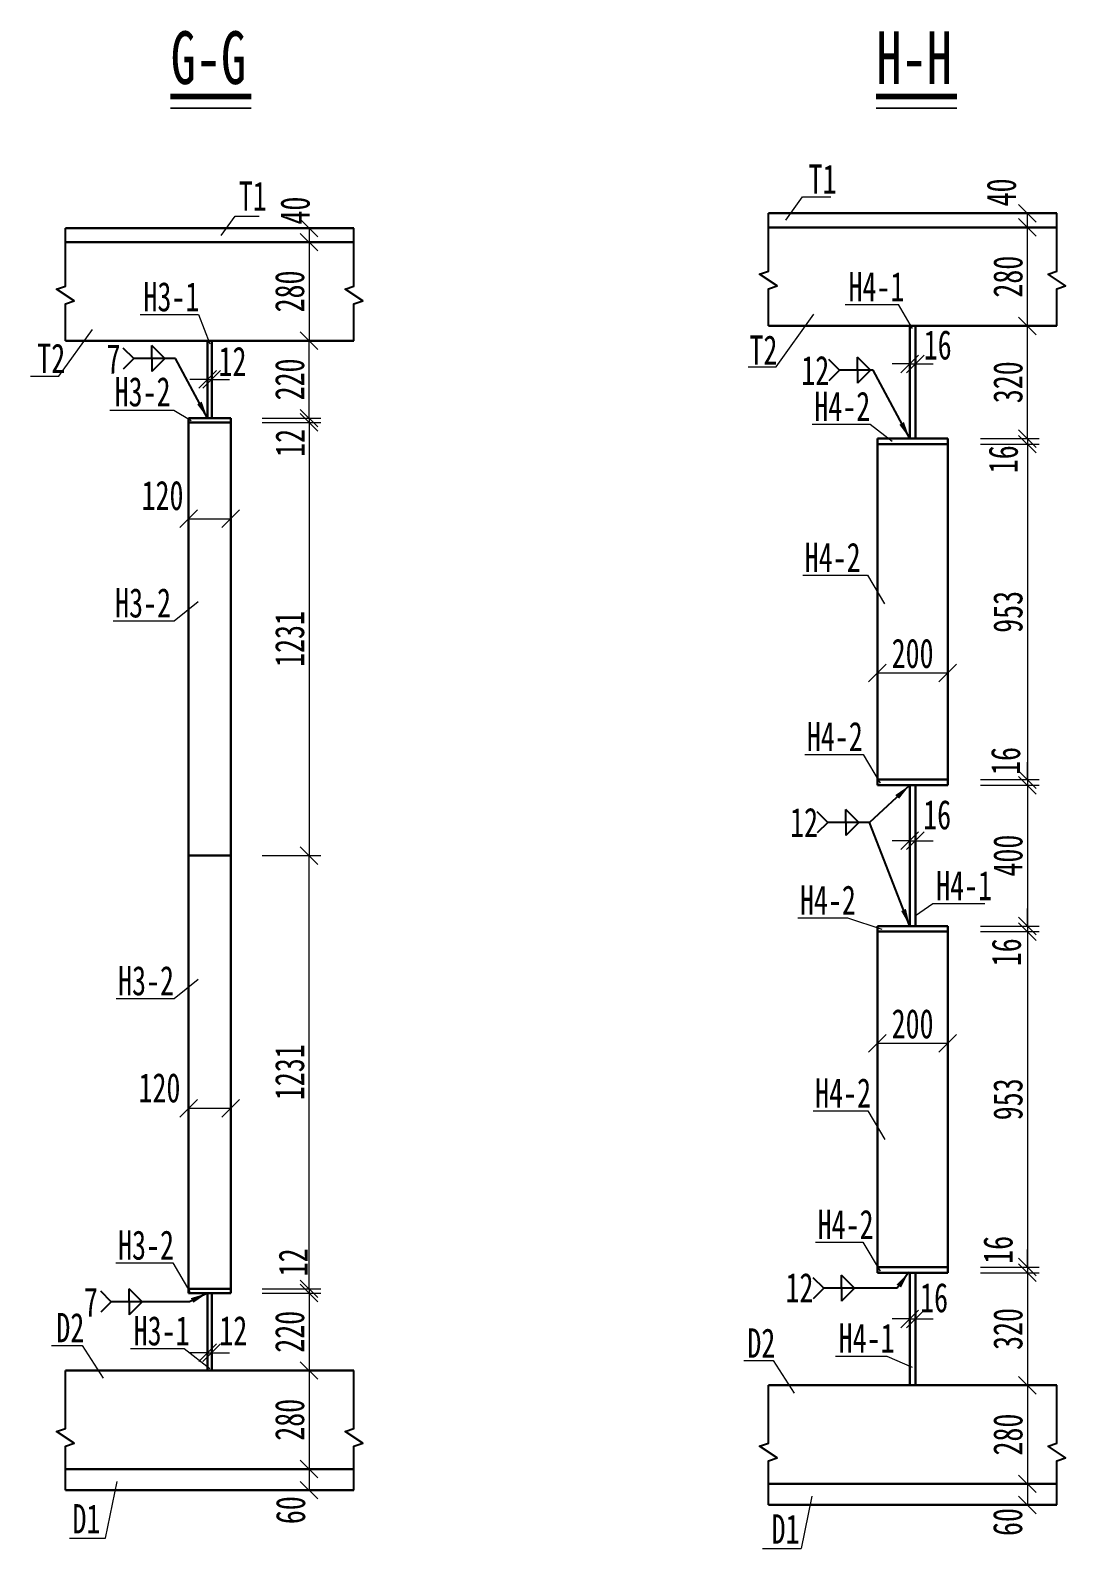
# Model space of a CAD drawing. Header units: millimetres. Extents: x -450182 to -147179, y 306993 to 695793.
# Drawn here: x -420857 to -417916, y 352647 to 356961 of the extents above; entities that cross this region are included whole.
import ezdxf

# ---------------------------------------------------------------- set-up
doc = ezdxf.new("R2010")
doc.units = ezdxf.units.MM
doc.header["$PDMODE"] = 34
doc.layers.get('Defpoints').update_dxf_attribs({"color": 8})
for name, color, linetype, lineweight in [('加粗线', 6, 'Continuous', 25), ('标注', 4, 'Continuous', 13), ('桥 构造粗实', 1, 'Continuous', 30), ('细实线', 4, 'Continuous', 15), ('细线', 4, 'Continuous', 15)]:
    doc.layers.add(name, color=color, linetype=linetype, lineweight=lineweight)
doc.layers.add('轮廓线', color=7, linetype='Continuous')
doc.styles.add('111', font='仿宋_GB2312.ttf', dxfattribs={"width": 0.7})
doc.styles.get("Standard").update_dxf_attribs({"font": '仿宋_GB2312.ttf'})
doc.dimstyles.new('200', dxfattribs={"dimscale": 0, "dimtxt": 2.5, "dimasz": 1.5, "dimexe": 1, "dimexo": 1, "dimgap": 0.4, "dimtad": 1, "dimdec": 0, "dimdsep": 46, "dimtxsty": '111', "dimblk": 'OBLIQUE', "dimcen": 0, "dimclrd": 256, "dimclre": 256, "dimclrt": 256, "dimadec": 1, "dimazin": 2, "dimtfac": 1, "dimtdec": 0, "dimtmove": 2, "dimatfit": 3, "dimfxl": 4, "dimfxlon": 1, "dimtolj": 1, "dimlwd": -1, "dimlwe": -1, "dimarcsym": 0})

# ---------------------------------------------------------------- blocks, each defined once
blk = doc.blocks.new('_Oblique')
at = {"color": 0, "linetype": 'ByBlock', "lineweight": -2}
blk.add_line((-0.5, -0.5), (0.5, 0.5), dxfattribs=at)
blk = doc.blocks.new('*D708')
at = {"layer": 'Defpoints', "color": 0, "transparency": 16777216}
for p in [(-420126.8, 356399.3), (-420126.8, 356359.3), (-420065, 356359.3)]:
    blk.add_point(p, dxfattribs=at)
at = {"layer": '标注', "transparency": 16777216}
for p, q in [((-420093.4, 356399.3), (-420031.7, 356399.3)), ((-420065, 356399.3), (-420065, 356359.3)), ((-420093.4, 356359.3), (-420031.7, 356359.3))]:
    blk.add_line(p, q, dxfattribs=at)
at = {"layer": '标注', "transparency": 16777216, "xscale": 50.00000000000006, "yscale": 50.00000000000006, "zscale": 50.00000000000006}
for p, rotation in [((-420065, 356399.3), 90), ((-420065, 356359.3), 270)]:
    blk.add_blockref('_Oblique', p, dxfattribs=dict(at, rotation=rotation))
at = {"layer": '标注', "transparency": 16777216, "insert": (-420104.5, 356449.1), "char_height": 83.33, "attachment_point": 5, "rotation": 90, "style": '111'}
blk.add_mtext('\\A1;40', dxfattribs=at)
blk = doc.blocks.new('*D709')
at = {"layer": 'Defpoints', "color": 0, "transparency": 16777216}
for p in [(-420189.2, 356359.3), (-420209.4, 356079.3), (-420065, 356079.3)]:
    blk.add_point(p, dxfattribs=at)
at = {"layer": '标注', "transparency": 16777216}
for p, q in [((-420155.8, 356359.3), (-420031.7, 356359.3)), ((-420065, 356359.3), (-420065, 356079.3)), ((-420176, 356079.3), (-420031.7, 356079.3))]:
    blk.add_line(p, q, dxfattribs=at)
at = {"layer": '标注', "transparency": 16777216, "xscale": 50.00000000000006, "yscale": 50.00000000000006, "zscale": 50.00000000000006}
for p, rotation in [((-420065, 356359.3), 90), ((-420065, 356079.3), 270)]:
    blk.add_blockref('_Oblique', p, dxfattribs=dict(at, rotation=rotation))
at = {"layer": '标注', "transparency": 16777216, "insert": (-420120, 356219.3), "char_height": 83.33, "attachment_point": 5, "rotation": 90, "style": '111'}
blk.add_mtext('\\A1;280', dxfattribs=at)
blk = doc.blocks.new('*D963')
at = {"layer": 'Defpoints', "color": 0, "transparency": 16777216}
for p in [(-420353.6, 356036), (-420341.6, 356036), (-420341.6, 355969.3)]:
    blk.add_point(p, dxfattribs=at)
at = {"layer": '标注', "transparency": 16777216}
for p, q in [((-420353.6, 356002.7), (-420353.6, 355936)), ((-420341.6, 356002.7), (-420341.6, 355936)), ((-420353.6, 355969.3), (-420403.6, 355969.3)), ((-420353.6, 355969.3), (-420341.6, 355969.3)), ((-420341.6, 355969.3), (-420291.6, 355969.3))]:
    blk.add_line(p, q, dxfattribs=at)
at = {"layer": '标注', "transparency": 16777216, "xscale": 50.00000000000006, "yscale": 50.00000000000006, "zscale": 50.00000000000006}
blk.add_blockref('_Oblique', (-420353.6, 355969.3), dxfattribs=at)
at = {"layer": '标注', "transparency": 16777216, "xscale": 50.00000000000006, "yscale": 50.00000000000006, "zscale": 50.00000000000006, "rotation": 180}
blk.add_blockref('_Oblique', (-420341.6, 355969.3), dxfattribs=at)
at = {"layer": '标注', "transparency": 16777216, "insert": (-420282.7, 356020.7), "char_height": 83.33, "attachment_point": 5, "style": '111'}
blk.add_mtext('\\A1;12', dxfattribs=at)
blk = doc.blocks.new('*D710')
at = {"layer": 'Defpoints', "color": 0, "transparency": 16777216}
for p in [(-420235, 355859.3), (-420235, 355847.3), (-420065, 355847.3)]:
    blk.add_point(p, dxfattribs=at)
at = {"layer": '标注', "transparency": 16777216}
for p, q in [((-420065, 355859.3), (-420065, 355909.3)), ((-420198.4, 355859.3), (-420031.7, 355859.3)), ((-420198.4, 355847.3), (-420031.7, 355847.3)), ((-420065, 355859.3), (-420065, 355847.3)), ((-420065, 355847.3), (-420065, 355797.3))]:
    blk.add_line(p, q, dxfattribs=at)
at = {"layer": '标注', "transparency": 16777216, "xscale": 50.00000000000006, "yscale": 50.00000000000006, "zscale": 50.00000000000006}
for p, rotation in [((-420065, 355859.3), 270), ((-420065, 355847.3), 90)]:
    blk.add_blockref('_Oblique', p, dxfattribs=dict(at, rotation=rotation))
at = {"layer": '标注', "transparency": 16777216, "insert": (-420119.5, 355789), "char_height": 83.33, "attachment_point": 5, "rotation": 90, "style": '111'}
blk.add_mtext('\\A1;12', dxfattribs=at)
blk = doc.blocks.new('*D711')
at = {"layer": 'Defpoints', "color": 0, "transparency": 16777216}
for p in [(-420251.3, 355847.3), (-420251.3, 354616.3), (-420065, 354616.3)]:
    blk.add_point(p, dxfattribs=at)
at = {"layer": '标注', "transparency": 16777216}
for p, q in [((-420198.4, 355847.3), (-420031.7, 355847.3)), ((-420065, 355847.3), (-420065, 354616.3)), ((-420198.4, 354616.3), (-420031.7, 354616.3))]:
    blk.add_line(p, q, dxfattribs=at)
at = {"layer": '标注', "transparency": 16777216, "xscale": 50.00000000000006, "yscale": 50.00000000000006, "zscale": 50.00000000000006}
for p, rotation in [((-420065, 355847.3), 90), ((-420065, 354616.3), 270)]:
    blk.add_blockref('_Oblique', p, dxfattribs=dict(at, rotation=rotation))
at = {"layer": '标注', "transparency": 16777216, "insert": (-420120, 355231.8), "char_height": 83.33, "attachment_point": 5, "rotation": 90, "style": '111'}
blk.add_mtext('\\A1;1231', dxfattribs=at)
blk = doc.blocks.new('*D964')
at = {"layer": 'Defpoints', "color": 0, "transparency": 16777216}
for p in [(-420314.7, 354616.3), (-420065, 354616.3), (-420314.7, 353385.3)]:
    blk.add_point(p, dxfattribs=at)
at = {"layer": '标注', "transparency": 16777216}
for p, q in [((-420198.4, 354616.3), (-420031.7, 354616.3)), ((-420065, 353385.3), (-420065, 354616.3)), ((-420198.4, 353385.3), (-420031.7, 353385.3))]:
    blk.add_line(p, q, dxfattribs=at)
at = {"layer": '标注', "transparency": 16777216, "xscale": 50.00000000000006, "yscale": 50.00000000000006, "zscale": 50.00000000000006}
for p, rotation in [((-420065, 354616.3), 90), ((-420065, 353385.3), 270)]:
    blk.add_blockref('_Oblique', p, dxfattribs=dict(at, rotation=rotation))
at = {"layer": '标注', "transparency": 16777216, "insert": (-420120, 354000.8), "char_height": 83.33, "attachment_point": 5, "rotation": 90, "style": '111'}
blk.add_mtext('\\A1;1231', dxfattribs=at)
blk = doc.blocks.new('*D712')
at = {"layer": 'Defpoints', "color": 0, "transparency": 16777216}
for p in [(-420239.7, 353385.3), (-420239.7, 353373.3), (-420065, 353373.3)]:
    blk.add_point(p, dxfattribs=at)
at = {"layer": '标注', "transparency": 16777216}
for p, q in [((-420065, 353385.3), (-420065, 353435.3)), ((-420198.4, 353385.3), (-420031.7, 353385.3)), ((-420198.4, 353373.3), (-420031.7, 353373.3)), ((-420065, 353385.3), (-420065, 353373.3)), ((-420065, 353373.3), (-420065, 353323.3))]:
    blk.add_line(p, q, dxfattribs=at)
at = {"layer": '标注', "transparency": 16777216, "xscale": 50.00000000000006, "yscale": 50.00000000000006, "zscale": 50.00000000000006}
for p, rotation in [((-420065, 353385.3), 270), ((-420065, 353373.3), 90)]:
    blk.add_blockref('_Oblique', p, dxfattribs=dict(at, rotation=rotation))
at = {"layer": '标注', "transparency": 16777216, "insert": (-420110.4, 353460.5), "char_height": 83.33, "attachment_point": 5, "rotation": 90, "style": '111'}
blk.add_mtext('\\A1;12', dxfattribs=at)
blk = doc.blocks.new('*D713')
at = {"layer": 'Defpoints', "color": 0, "transparency": 16777216}
for p in [(-420235, 356079.3), (-420065, 356079.3), (-420235, 355859.3)]:
    blk.add_point(p, dxfattribs=at)
at = {"layer": '标注', "transparency": 16777216}
for p, q in [((-420198.4, 356079.3), (-420031.7, 356079.3)), ((-420065, 355859.3), (-420065, 356079.3)), ((-420198.4, 355859.3), (-420031.7, 355859.3))]:
    blk.add_line(p, q, dxfattribs=at)
at = {"layer": '标注', "transparency": 16777216, "xscale": 50.00000000000006, "yscale": 50.00000000000006, "zscale": 50.00000000000006}
for p, rotation in [((-420065, 356079.3), 90), ((-420065, 355859.3), 270)]:
    blk.add_blockref('_Oblique', p, dxfattribs=dict(at, rotation=rotation))
at = {"layer": '标注', "transparency": 16777216, "insert": (-420120, 355969.3), "char_height": 83.33, "attachment_point": 5, "rotation": 90, "style": '111'}
blk.add_mtext('\\A1;220', dxfattribs=at)
blk = doc.blocks.new('*D714')
at = {"layer": 'Defpoints', "color": 0, "transparency": 16777216}
for p in [(-420239.7, 353373.3), (-420239.7, 353153.3), (-420065, 353153.3)]:
    blk.add_point(p, dxfattribs=at)
at = {"layer": '标注', "transparency": 16777216}
for p, q in [((-420198.4, 353373.3), (-420031.7, 353373.3)), ((-420065, 353373.3), (-420065, 353153.3)), ((-420198.4, 353153.3), (-420031.7, 353153.3))]:
    blk.add_line(p, q, dxfattribs=at)
at = {"layer": '标注', "transparency": 16777216, "xscale": 50.00000000000006, "yscale": 50.00000000000006, "zscale": 50.00000000000006}
for p, rotation in [((-420065, 353373.3), 90), ((-420065, 353153.3), 270)]:
    blk.add_blockref('_Oblique', p, dxfattribs=dict(at, rotation=rotation))
at = {"layer": '标注', "transparency": 16777216, "insert": (-420120, 353263.3), "char_height": 83.33, "attachment_point": 5, "rotation": 90, "style": '111'}
blk.add_mtext('\\A1;220', dxfattribs=at)
blk = doc.blocks.new('*D965')
at = {"layer": 'Defpoints', "color": 0, "transparency": 16777216}
for p in [(-420304.6, 353153.3), (-420304.6, 352873.3), (-420065, 352873.3)]:
    blk.add_point(p, dxfattribs=at)
at = {"layer": '标注', "transparency": 16777216}
for p, q in [((-420198.4, 353153.3), (-420031.7, 353153.3)), ((-420065, 353153.3), (-420065, 352873.3)), ((-420198.4, 352873.3), (-420031.7, 352873.3))]:
    blk.add_line(p, q, dxfattribs=at)
at = {"layer": '标注', "transparency": 16777216, "xscale": 50.00000000000006, "yscale": 50.00000000000006, "zscale": 50.00000000000006}
for p, rotation in [((-420065, 353153.3), 90), ((-420065, 352873.3), 270)]:
    blk.add_blockref('_Oblique', p, dxfattribs=dict(at, rotation=rotation))
at = {"layer": '标注', "transparency": 16777216, "insert": (-420120, 353013.3), "char_height": 83.33, "attachment_point": 5, "rotation": 90, "style": '111'}
blk.add_mtext('\\A1;280', dxfattribs=at)
blk = doc.blocks.new('*D966')
at = {"layer": 'Defpoints', "color": 0, "transparency": 16777216}
for p in [(-420283.4, 352873.3), (-420304.6, 352813.3), (-420065, 352813.3)]:
    blk.add_point(p, dxfattribs=at)
at = {"layer": '标注', "transparency": 16777216}
for p, q in [((-420198.4, 352873.3), (-420031.7, 352873.3)), ((-420065, 352873.3), (-420065, 352813.3)), ((-420198.4, 352813.3), (-420031.7, 352813.3))]:
    blk.add_line(p, q, dxfattribs=at)
at = {"layer": '标注', "transparency": 16777216, "xscale": 50.00000000000006, "yscale": 50.00000000000006, "zscale": 50.00000000000006}
for p, rotation in [((-420065, 352873.3), 90), ((-420065, 352813.3), 270)]:
    blk.add_blockref('_Oblique', p, dxfattribs=dict(at, rotation=rotation))
at = {"layer": '标注', "transparency": 16777216, "insert": (-420117.4, 352756.5), "char_height": 83.33, "attachment_point": 5, "rotation": 90, "style": '111'}
blk.add_mtext('\\A1;60', dxfattribs=at)
blk = doc.blocks.new('*D967')
at = {"layer": 'Defpoints', "color": 0, "transparency": 16777216}
for p in [(-420407.6, 355645), (-420287.6, 355645), (-420287.6, 355573.5)]:
    blk.add_point(p, dxfattribs=at)
at = {"layer": '标注', "transparency": 16777216}
for p, q in [((-420407.6, 355611.7), (-420407.6, 355540.2)), ((-420287.6, 355611.7), (-420287.6, 355540.2)), ((-420407.6, 355573.5), (-420287.6, 355573.5))]:
    blk.add_line(p, q, dxfattribs=at)
at = {"layer": '标注', "transparency": 16777216, "xscale": 50.00000000000006, "yscale": 50.00000000000006, "zscale": 50.00000000000006, "rotation": 180}
blk.add_blockref('_Oblique', (-420407.6, 355573.5), dxfattribs=at)
at = {"layer": '标注', "transparency": 16777216, "xscale": 50.00000000000006, "yscale": 50.00000000000006, "zscale": 50.00000000000006}
blk.add_blockref('_Oblique', (-420287.6, 355573.5), dxfattribs=at)
at = {"layer": '标注', "transparency": 16777216, "insert": (-420481.5, 355639.2), "char_height": 83.33, "attachment_point": 5, "style": '111'}
blk.add_mtext('\\A1;120', dxfattribs=at)
blk = doc.blocks.new('*D968')
at = {"layer": 'Defpoints', "color": 0, "transparency": 16777216}
for p in [(-420407.6, 353975.1), (-420287.6, 353975.1), (-420287.6, 353898.3)]:
    blk.add_point(p, dxfattribs=at)
at = {"layer": '标注', "transparency": 16777216}
for p, q in [((-420407.6, 353941.8), (-420407.6, 353864.9)), ((-420287.6, 353941.8), (-420287.6, 353864.9)), ((-420407.6, 353898.3), (-420287.6, 353898.3))]:
    blk.add_line(p, q, dxfattribs=at)
at = {"layer": '标注', "transparency": 16777216, "xscale": 50.00000000000006, "yscale": 50.00000000000006, "zscale": 50.00000000000006, "rotation": 180}
blk.add_blockref('_Oblique', (-420407.6, 353898.3), dxfattribs=at)
at = {"layer": '标注', "transparency": 16777216, "xscale": 50.00000000000006, "yscale": 50.00000000000006, "zscale": 50.00000000000006}
blk.add_blockref('_Oblique', (-420287.6, 353898.3), dxfattribs=at)
at = {"layer": '标注', "transparency": 16777216, "insert": (-420490.2, 353956.1), "char_height": 83.33, "attachment_point": 5, "style": '111'}
blk.add_mtext('\\A1;120', dxfattribs=at)
blk = doc.blocks.new('*D969')
at = {"layer": 'Defpoints', "color": 0, "transparency": 16777216}
for p in [(-420353.6, 353291.2), (-420341.6, 353291.2), (-420341.6, 353203.9)]:
    blk.add_point(p, dxfattribs=at)
at = {"layer": '标注', "transparency": 16777216}
for p, q in [((-420353.6, 353257.9), (-420353.6, 353170.6)), ((-420341.6, 353257.9), (-420341.6, 353170.6)), ((-420353.6, 353203.9), (-420403.6, 353203.9)), ((-420353.6, 353203.9), (-420341.6, 353203.9)), ((-420341.6, 353203.9), (-420291.6, 353203.9))]:
    blk.add_line(p, q, dxfattribs=at)
at = {"layer": '标注', "transparency": 16777216, "xscale": 50.00000000000006, "yscale": 50.00000000000006, "zscale": 50.00000000000006}
blk.add_blockref('_Oblique', (-420353.6, 353203.9), dxfattribs=at)
at = {"layer": '标注', "transparency": 16777216, "xscale": 50.00000000000006, "yscale": 50.00000000000006, "zscale": 50.00000000000006, "rotation": 180}
blk.add_blockref('_Oblique', (-420341.6, 353203.9), dxfattribs=at)
at = {"layer": '标注', "transparency": 16777216, "insert": (-420280.5, 353266.6), "char_height": 83.33, "attachment_point": 5, "style": '111'}
blk.add_mtext('\\A1;12', dxfattribs=at)
blk = doc.blocks.new('*D970')
at = {"layer": 'Defpoints', "color": 0, "transparency": 16777216}
for p in [(-418267, 355801.3), (-418267, 355785.3), (-418024.5, 355785.3)]:
    blk.add_point(p, dxfattribs=at)
at = {"layer": '标注', "transparency": 16777216}
for p, q in [((-418024.5, 355801.3), (-418024.5, 355851.3)), ((-418157.8, 355801.3), (-417991.1, 355801.3)), ((-418157.8, 355785.3), (-417991.1, 355785.3)), ((-418024.5, 355801.3), (-418024.5, 355785.3)), ((-418024.5, 355785.3), (-418024.5, 355735.3))]:
    blk.add_line(p, q, dxfattribs=at)
at = {"layer": '标注', "transparency": 16777216, "xscale": 50.00000000000006, "yscale": 50.00000000000006, "zscale": 50.00000000000006}
for p, rotation in [((-418024.5, 355801.3), 270), ((-418024.5, 355785.3), 90)]:
    blk.add_blockref('_Oblique', p, dxfattribs=dict(at, rotation=rotation))
at = {"layer": '标注', "transparency": 16777216, "insert": (-418092.7, 355742.5), "char_height": 83.33, "attachment_point": 5, "rotation": 90, "style": '111'}
blk.add_mtext('\\A1;16', dxfattribs=at)
blk = doc.blocks.new('*D715')
at = {"layer": 'Defpoints', "color": 0, "transparency": 16777216}
for p in [(-418189.2, 356121.3), (-418024.5, 356121.3), (-418197.4, 355801.3)]:
    blk.add_point(p, dxfattribs=at)
at = {"layer": '标注', "transparency": 16777216}
for p, q in [((-418155.8, 356121.3), (-417991.1, 356121.3)), ((-418024.5, 355801.3), (-418024.5, 356121.3)), ((-418157.8, 355801.3), (-417991.1, 355801.3))]:
    blk.add_line(p, q, dxfattribs=at)
at = {"layer": '标注', "transparency": 16777216, "xscale": 50.00000000000006, "yscale": 50.00000000000006, "zscale": 50.00000000000006}
for p, rotation in [((-418024.5, 356121.3), 90), ((-418024.5, 355801.3), 270)]:
    blk.add_blockref('_Oblique', p, dxfattribs=dict(at, rotation=rotation))
at = {"layer": '标注', "transparency": 16777216, "insert": (-418079.5, 355961.3), "char_height": 83.33, "attachment_point": 5, "rotation": 90, "style": '111'}
blk.add_mtext('\\A1;320', dxfattribs=at)
blk = doc.blocks.new('*D716')
at = {"layer": 'Defpoints', "color": 0, "transparency": 16777216}
for p in [(-418234.4, 356401.3), (-418024.5, 356401.3), (-418267.8, 356121.3)]:
    blk.add_point(p, dxfattribs=at)
at = {"layer": '标注', "transparency": 16777216}
for p, q in [((-418157.8, 356401.3), (-417991.1, 356401.3)), ((-418024.5, 356121.3), (-418024.5, 356401.3)), ((-418157.8, 356121.3), (-417991.1, 356121.3))]:
    blk.add_line(p, q, dxfattribs=at)
at = {"layer": '标注', "transparency": 16777216, "xscale": 50.00000000000006, "yscale": 50.00000000000006, "zscale": 50.00000000000006}
for p, rotation in [((-418024.5, 356401.3), 90), ((-418024.5, 356121.3), 270)]:
    blk.add_blockref('_Oblique', p, dxfattribs=dict(at, rotation=rotation))
at = {"layer": '标注', "transparency": 16777216, "insert": (-418079.5, 356261.3), "char_height": 83.33, "attachment_point": 5, "rotation": 90, "style": '111'}
blk.add_mtext('\\A1;280', dxfattribs=at)
blk = doc.blocks.new('*D717')
at = {"layer": 'Defpoints', "color": 0, "transparency": 16777216}
for p in [(-418211.9, 356441.3), (-418024.5, 356441.3), (-418211.9, 356401.3)]:
    blk.add_point(p, dxfattribs=at)
at = {"layer": '标注', "transparency": 16777216}
for p, q in [((-418157.8, 356441.3), (-417991.1, 356441.3)), ((-418024.5, 356401.3), (-418024.5, 356441.3)), ((-418157.8, 356401.3), (-417991.1, 356401.3))]:
    blk.add_line(p, q, dxfattribs=at)
at = {"layer": '标注', "transparency": 16777216, "xscale": 50.00000000000006, "yscale": 50.00000000000006, "zscale": 50.00000000000006}
for p, rotation in [((-418024.5, 356441.3), 90), ((-418024.5, 356401.3), 270)]:
    blk.add_blockref('_Oblique', p, dxfattribs=dict(at, rotation=rotation))
at = {"layer": '标注', "transparency": 16777216, "insert": (-418098, 356500.7), "char_height": 83.33, "attachment_point": 5, "rotation": 90, "style": '111'}
blk.add_mtext('\\A1;40', dxfattribs=at)
blk = doc.blocks.new('*D971')
at = {"layer": 'Defpoints', "color": 0, "transparency": 16777216}
for p in [(-418302.7, 355785.3), (-418302.7, 354832.3), (-418024.5, 354832.3)]:
    blk.add_point(p, dxfattribs=at)
at = {"layer": '标注', "transparency": 16777216}
for p, q in [((-418157.8, 355785.3), (-417991.1, 355785.3)), ((-418024.5, 355785.3), (-418024.5, 354832.3)), ((-418157.8, 354832.3), (-417991.1, 354832.3))]:
    blk.add_line(p, q, dxfattribs=at)
at = {"layer": '标注', "transparency": 16777216, "xscale": 50.00000000000006, "yscale": 50.00000000000006, "zscale": 50.00000000000006}
for p, rotation in [((-418024.5, 355785.3), 90), ((-418024.5, 354832.3), 270)]:
    blk.add_blockref('_Oblique', p, dxfattribs=dict(at, rotation=rotation))
at = {"layer": '标注', "transparency": 16777216, "insert": (-418079.5, 355308.8), "char_height": 83.33, "attachment_point": 5, "rotation": 90, "style": '111'}
blk.add_mtext('\\A1;953', dxfattribs=at)
blk = doc.blocks.new('*D972')
at = {"layer": 'Defpoints', "color": 0, "transparency": 16777216}
for p in [(-418272.1, 354832.3), (-418272.1, 354816.3), (-418024.5, 354816.3)]:
    blk.add_point(p, dxfattribs=at)
at = {"layer": '标注', "transparency": 16777216}
for p, q in [((-418024.5, 354832.3), (-418024.5, 354882.3)), ((-418157.8, 354832.3), (-417991.1, 354832.3)), ((-418024.5, 354832.3), (-418024.5, 354816.3)), ((-418157.8, 354816.3), (-417991.1, 354816.3)), ((-418024.5, 354816.3), (-418024.5, 354766.3))]:
    blk.add_line(p, q, dxfattribs=at)
at = {"layer": '标注', "transparency": 16777216, "xscale": 50.00000000000006, "yscale": 50.00000000000006, "zscale": 50.00000000000006}
for p, rotation in [((-418024.5, 354832.3), 270), ((-418024.5, 354816.3), 90)]:
    blk.add_blockref('_Oblique', p, dxfattribs=dict(at, rotation=rotation))
at = {"layer": '标注', "transparency": 16777216, "insert": (-418086, 354885.3), "char_height": 83.33, "attachment_point": 5, "rotation": 90, "style": '111'}
blk.add_mtext('\\A1;16', dxfattribs=at)
blk = doc.blocks.new('*D973')
at = {"layer": 'Defpoints', "color": 0, "transparency": 16777216}
for p in [(-418320.7, 354816.3), (-418320.7, 354416.3), (-418024.5, 354416.3)]:
    blk.add_point(p, dxfattribs=at)
at = {"layer": '标注', "transparency": 16777216}
for p, q in [((-418157.8, 354816.3), (-417991.1, 354816.3)), ((-418024.5, 354816.3), (-418024.5, 354416.3)), ((-418157.8, 354416.3), (-417991.1, 354416.3))]:
    blk.add_line(p, q, dxfattribs=at)
at = {"layer": '标注', "transparency": 16777216, "xscale": 50.00000000000006, "yscale": 50.00000000000006, "zscale": 50.00000000000006}
for p, rotation in [((-418024.5, 354816.3), 90), ((-418024.5, 354416.3), 270)]:
    blk.add_blockref('_Oblique', p, dxfattribs=dict(at, rotation=rotation))
at = {"layer": '标注', "transparency": 16777216, "insert": (-418079.5, 354616.3), "char_height": 83.33, "attachment_point": 5, "rotation": 90, "style": '111'}
blk.add_mtext('\\A1;400', dxfattribs=at)
blk = doc.blocks.new('*D974')
at = {"layer": 'Defpoints', "color": 0, "transparency": 16777216}
for p in [(-418297, 354416.3), (-418297, 354400.3), (-418024.5, 354400.3)]:
    blk.add_point(p, dxfattribs=at)
at = {"layer": '标注', "transparency": 16777216}
for p, q in [((-418024.5, 354416.3), (-418024.5, 354466.3)), ((-418157.8, 354416.3), (-417991.1, 354416.3)), ((-418157.8, 354400.3), (-417991.1, 354400.3)), ((-418024.5, 354416.3), (-418024.5, 354400.3)), ((-418024.5, 354400.3), (-418024.5, 354350.3))]:
    blk.add_line(p, q, dxfattribs=at)
at = {"layer": '标注', "transparency": 16777216, "xscale": 50.00000000000006, "yscale": 50.00000000000006, "zscale": 50.00000000000006}
for p, rotation in [((-418024.5, 354416.3), 270), ((-418024.5, 354400.3), 90)]:
    blk.add_blockref('_Oblique', p, dxfattribs=dict(at, rotation=rotation))
at = {"layer": '标注', "transparency": 16777216, "insert": (-418083.8, 354341.7), "char_height": 83.33, "attachment_point": 5, "rotation": 90, "style": '111'}
blk.add_mtext('\\A1;16', dxfattribs=at)
blk = doc.blocks.new('*D718')
at = {"layer": 'Defpoints', "color": 0, "transparency": 16777216}
for p in [(-418297, 354400.3), (-418297, 353447.3), (-418024.5, 353447.3)]:
    blk.add_point(p, dxfattribs=at)
at = {"layer": '标注', "transparency": 16777216}
for p, q in [((-418157.8, 354400.3), (-417991.1, 354400.3)), ((-418024.5, 354400.3), (-418024.5, 353447.3)), ((-418157.8, 353447.3), (-417991.1, 353447.3))]:
    blk.add_line(p, q, dxfattribs=at)
at = {"layer": '标注', "transparency": 16777216, "xscale": 50.00000000000006, "yscale": 50.00000000000006, "zscale": 50.00000000000006}
for p, rotation in [((-418024.5, 354400.3), 90), ((-418024.5, 353447.3), 270)]:
    blk.add_blockref('_Oblique', p, dxfattribs=dict(at, rotation=rotation))
at = {"layer": '标注', "transparency": 16777216, "insert": (-418079.5, 353923.8), "char_height": 83.33, "attachment_point": 5, "rotation": 90, "style": '111'}
blk.add_mtext('\\A1;953', dxfattribs=at)
blk = doc.blocks.new('*D975')
at = {"layer": 'Defpoints', "color": 0, "transparency": 16777216}
for p in [(-418283, 353447.3), (-418283, 353431.3), (-418024.5, 353431.3)]:
    blk.add_point(p, dxfattribs=at)
at = {"layer": '标注', "transparency": 16777216}
for p, q in [((-418024.5, 353447.3), (-418024.5, 353497.3)), ((-418157.8, 353447.3), (-417991.1, 353447.3)), ((-418024.5, 353447.3), (-418024.5, 353431.3)), ((-418157.8, 353431.3), (-417991.1, 353431.3)), ((-418024.5, 353431.3), (-418024.5, 353381.3))]:
    blk.add_line(p, q, dxfattribs=at)
at = {"layer": '标注', "transparency": 16777216, "xscale": 50.00000000000006, "yscale": 50.00000000000006, "zscale": 50.00000000000006}
for p, rotation in [((-418024.5, 353447.3), 270), ((-418024.5, 353431.3), 90)]:
    blk.add_blockref('_Oblique', p, dxfattribs=dict(at, rotation=rotation))
at = {"layer": '标注', "transparency": 16777216, "insert": (-418107.6, 353496.2), "char_height": 83.33, "attachment_point": 5, "rotation": 90, "style": '111'}
blk.add_mtext('\\A1;16', dxfattribs=at)
blk = doc.blocks.new('*D976')
at = {"layer": 'Defpoints', "color": 0, "transparency": 16777216}
for p in [(-418283, 353431.3), (-418305.3, 353111.3), (-418024.5, 353111.3)]:
    blk.add_point(p, dxfattribs=at)
at = {"layer": '标注', "transparency": 16777216}
for p, q in [((-418157.8, 353431.3), (-417991.1, 353431.3)), ((-418024.5, 353431.3), (-418024.5, 353111.3)), ((-418157.8, 353111.3), (-417991.1, 353111.3))]:
    blk.add_line(p, q, dxfattribs=at)
at = {"layer": '标注', "transparency": 16777216, "xscale": 50.00000000000006, "yscale": 50.00000000000006, "zscale": 50.00000000000006}
for p, rotation in [((-418024.5, 353431.3), 90), ((-418024.5, 353111.3), 270)]:
    blk.add_blockref('_Oblique', p, dxfattribs=dict(at, rotation=rotation))
at = {"layer": '标注', "transparency": 16777216, "insert": (-418079.5, 353271.3), "char_height": 83.33, "attachment_point": 5, "rotation": 90, "style": '111'}
blk.add_mtext('\\A1;320', dxfattribs=at)
blk = doc.blocks.new('*D719')
at = {"layer": 'Defpoints', "color": 0, "transparency": 16777216}
for p in [(-418192.5, 353111.3), (-418192.5, 352831.3), (-418024.5, 352831.3)]:
    blk.add_point(p, dxfattribs=at)
at = {"layer": '标注', "transparency": 16777216}
for p, q in [((-418157.8, 353111.3), (-417991.1, 353111.3)), ((-418024.5, 353111.3), (-418024.5, 352831.3)), ((-418157.8, 352831.3), (-417991.1, 352831.3))]:
    blk.add_line(p, q, dxfattribs=at)
at = {"layer": '标注', "transparency": 16777216, "xscale": 50.00000000000006, "yscale": 50.00000000000006, "zscale": 50.00000000000006}
for p, rotation in [((-418024.5, 353111.3), 90), ((-418024.5, 352831.3), 270)]:
    blk.add_blockref('_Oblique', p, dxfattribs=dict(at, rotation=rotation))
at = {"layer": '标注', "transparency": 16777216, "insert": (-418079.5, 352971.3), "char_height": 83.33, "attachment_point": 5, "rotation": 90, "style": '111'}
blk.add_mtext('\\A1;280', dxfattribs=at)
blk = doc.blocks.new('*D977')
at = {"layer": 'Defpoints', "color": 0, "transparency": 16777216}
for p in [(-418242.5, 352831.3), (-418278.1, 352771.3), (-418024.5, 352771.3)]:
    blk.add_point(p, dxfattribs=at)
at = {"layer": '标注', "transparency": 16777216}
for p, q in [((-418157.8, 352831.3), (-417991.1, 352831.3)), ((-418024.5, 352831.3), (-418024.5, 352771.3)), ((-418157.8, 352771.3), (-417991.1, 352771.3))]:
    blk.add_line(p, q, dxfattribs=at)
at = {"layer": '标注', "transparency": 16777216, "xscale": 50.00000000000006, "yscale": 50.00000000000006, "zscale": 50.00000000000006}
for p, rotation in [((-418024.5, 352831.3), 90), ((-418024.5, 352771.3), 270)]:
    blk.add_blockref('_Oblique', p, dxfattribs=dict(at, rotation=rotation))
at = {"layer": '标注', "transparency": 16777216, "insert": (-418080.3, 352722.8), "char_height": 83.33, "attachment_point": 5, "rotation": 90, "style": '111'}
blk.add_mtext('\\A1;60', dxfattribs=at)
blk = doc.blocks.new('*D978')
at = {"layer": 'Defpoints', "color": 0, "transparency": 16777216}
for p in [(-418358.6, 356066.7), (-418342.6, 356066.7), (-418342.6, 356013.4)]:
    blk.add_point(p, dxfattribs=at)
at = {"layer": '标注', "transparency": 16777216}
for p, q in [((-418358.6, 356033.4), (-418358.6, 355980.1)), ((-418342.6, 356033.4), (-418342.6, 355980.1)), ((-418358.6, 356013.4), (-418408.6, 356013.4)), ((-418358.6, 356013.4), (-418342.6, 356013.4)), ((-418342.6, 356013.4), (-418292.6, 356013.4))]:
    blk.add_line(p, q, dxfattribs=at)
at = {"layer": '标注', "transparency": 16777216, "xscale": 50.00000000000006, "yscale": 50.00000000000006, "zscale": 50.00000000000006}
blk.add_blockref('_Oblique', (-418358.6, 356013.4), dxfattribs=at)
at = {"layer": '标注', "transparency": 16777216, "xscale": 50.00000000000006, "yscale": 50.00000000000006, "zscale": 50.00000000000006, "rotation": 180}
blk.add_blockref('_Oblique', (-418342.6, 356013.4), dxfattribs=at)
at = {"layer": '标注', "transparency": 16777216, "insert": (-418279.3, 356066.9), "char_height": 83.33, "attachment_point": 5, "style": '111'}
blk.add_mtext('\\A1;16', dxfattribs=at)
blk = doc.blocks.new('*D979')
at = {"layer": 'Defpoints', "color": 0, "transparency": 16777216}
for p in [(-418450.6, 355135.5), (-418250.6, 355135.5), (-418250.6, 355135.5)]:
    blk.add_point(p, dxfattribs=at)
at = {"layer": '标注', "transparency": 16777216}
for p, q in [((-418450.6, 355135.5), (-418450.6, 355168.8)), ((-418450.6, 355135.5), (-418250.6, 355135.5)), ((-418250.6, 355135.5), (-418250.6, 355168.8))]:
    blk.add_line(p, q, dxfattribs=at)
at = {"layer": '标注', "transparency": 16777216, "xscale": 50.00000000000006, "yscale": 50.00000000000006, "zscale": 50.00000000000006, "rotation": 180}
blk.add_blockref('_Oblique', (-418450.6, 355135.5), dxfattribs=at)
at = {"layer": '标注', "transparency": 16777216, "xscale": 50.00000000000006, "yscale": 50.00000000000006, "zscale": 50.00000000000006}
blk.add_blockref('_Oblique', (-418250.6, 355135.5), dxfattribs=at)
at = {"layer": '标注', "transparency": 16777216, "insert": (-418350.6, 355190.5), "char_height": 83.33, "attachment_point": 5, "style": '111'}
blk.add_mtext('\\A1;200', dxfattribs=at)
blk = doc.blocks.new('*D980')
at = {"layer": 'Defpoints', "color": 0, "transparency": 16777216}
for p in [(-418358.6, 354718.6), (-418342.6, 354718.6), (-418342.6, 354658.6)]:
    blk.add_point(p, dxfattribs=at)
at = {"layer": '标注', "transparency": 16777216}
for p, q in [((-418358.6, 354658.6), (-418408.6, 354658.6)), ((-418358.6, 354685.3), (-418358.6, 354625.3)), ((-418358.6, 354658.6), (-418342.6, 354658.6)), ((-418342.6, 354685.3), (-418342.6, 354625.3)), ((-418342.6, 354658.6), (-418292.6, 354658.6))]:
    blk.add_line(p, q, dxfattribs=at)
at = {"layer": '标注', "transparency": 16777216, "xscale": 50.00000000000006, "yscale": 50.00000000000006, "zscale": 50.00000000000006}
blk.add_blockref('_Oblique', (-418358.6, 354658.6), dxfattribs=at)
at = {"layer": '标注', "transparency": 16777216, "xscale": 50.00000000000006, "yscale": 50.00000000000006, "zscale": 50.00000000000006, "rotation": 180}
blk.add_blockref('_Oblique', (-418342.6, 354658.6), dxfattribs=at)
at = {"layer": '标注', "transparency": 16777216, "insert": (-418280.8, 354732), "char_height": 83.33, "attachment_point": 5, "style": '111'}
blk.add_mtext('\\A1;16', dxfattribs=at)
blk = doc.blocks.new('*D981')
at = {"layer": 'Defpoints', "color": 0, "transparency": 16777216}
for p in [(-418450.6, 354145.1), (-418250.6, 354145.1), (-418250.6, 354083)]:
    blk.add_point(p, dxfattribs=at)
at = {"layer": '标注', "transparency": 16777216}
for p, q in [((-418450.6, 354111.7), (-418450.6, 354049.7)), ((-418250.6, 354111.7), (-418250.6, 354049.7)), ((-418450.6, 354083), (-418250.6, 354083))]:
    blk.add_line(p, q, dxfattribs=at)
at = {"layer": '标注', "transparency": 16777216, "xscale": 50.00000000000006, "yscale": 50.00000000000006, "zscale": 50.00000000000006, "rotation": 180}
blk.add_blockref('_Oblique', (-418450.6, 354083), dxfattribs=at)
at = {"layer": '标注', "transparency": 16777216, "xscale": 50.00000000000006, "yscale": 50.00000000000006, "zscale": 50.00000000000006}
blk.add_blockref('_Oblique', (-418250.6, 354083), dxfattribs=at)
at = {"layer": '标注', "transparency": 16777216, "insert": (-418350.6, 354138), "char_height": 83.33, "attachment_point": 5, "style": '111'}
blk.add_mtext('\\A1;200', dxfattribs=at)
blk = doc.blocks.new('*D982')
at = {"layer": 'Defpoints', "color": 0, "transparency": 16777216}
for p in [(-418358.6, 353326.7), (-418342.6, 353326.7), (-418342.6, 353300)]:
    blk.add_point(p, dxfattribs=at)
at = {"layer": '标注', "transparency": 16777216}
for p, q in [((-418358.6, 353300), (-418408.6, 353300)), ((-418358.6, 353300), (-418358.6, 353266.7)), ((-418358.6, 353300), (-418342.6, 353300)), ((-418342.6, 353300), (-418342.6, 353266.7)), ((-418342.6, 353300), (-418292.6, 353300))]:
    blk.add_line(p, q, dxfattribs=at)
at = {"layer": '标注', "transparency": 16777216, "xscale": 50.00000000000006, "yscale": 50.00000000000006, "zscale": 50.00000000000006}
blk.add_blockref('_Oblique', (-418358.6, 353300), dxfattribs=at)
at = {"layer": '标注', "transparency": 16777216, "xscale": 50.00000000000006, "yscale": 50.00000000000006, "zscale": 50.00000000000006, "rotation": 180}
blk.add_blockref('_Oblique', (-418342.6, 353300), dxfattribs=at)
at = {"layer": '标注', "transparency": 16777216, "insert": (-418289.5, 353359.8), "char_height": 83.33, "attachment_point": 5, "style": '111'}
blk.add_mtext('\\A1;16', dxfattribs=at)

msp = doc.modelspace()

# ---------------------------------------------------------------- linework, layer by layer
for points in [[(-418760.4, 356121.3), (-418760.4, 356226.5), (-418735.4, 356234.8), (-418785.4, 356268.2), (-418760.4, 356276.5), (-418760.4, 356441.3)], [(-417940.9, 356121.3), (-417940.9, 356226.5), (-417915.9, 356234.8), (-417965.9, 356268.2), (-417940.9, 356276.5), (-417940.9, 356441.3)], [(-420757.4, 356079.3), (-420757.4, 356184.5), (-420732.4, 356192.8), (-420782.4, 356226.2), (-420757.4, 356234.5), (-420757.4, 356399.3)], [(-419937.8, 356079.3), (-419937.8, 356184.5), (-419912.8, 356192.8), (-419962.8, 356226.2), (-419937.8, 356234.5), (-419937.8, 356399.3)], [(-420757.4, 352813.3), (-420757.4, 352938.5), (-420732.4, 352946.8), (-420782.4, 352980.2), (-420757.4, 352988.5), (-420757.4, 353153.3)], [(-419937.8, 352813.3), (-419937.8, 352938.5), (-419912.8, 352946.8), (-419962.8, 352980.2), (-419937.8, 352988.5), (-419937.8, 353153.3)], [(-418760.4, 352771.3), (-418760.4, 352896.5), (-418735.4, 352904.8), (-418785.4, 352938.2), (-418760.4, 352946.5), (-418760.4, 353111.3)], [(-417940.9, 352771.3), (-417940.9, 352896.5), (-417915.9, 352904.8), (-417965.9, 352938.2), (-417940.9, 352946.5), (-417940.9, 353111.3)]]:
    msp.add_lwpolyline(points)
at = {"layer": '加粗线', "ltscale": 100, "const_width": 16.7}
for points in [[(-420459.1, 356773.2), (-420229.1, 356773.2)], [(-418454.1, 356773.2), (-418224.1, 356773.2)]]:
    msp.add_lwpolyline(points, dxfattribs=at)
at = {"layer": '标注'}
for p, q in [((-418358.6, 356401.3), (-418342.6, 356401.3)), ((-418350.6, 356113.6), (-418390.9, 356182.1)), ((-420379, 356153.6), (-420347.3, 356070.3)), ((-418342.6, 354446.5), (-418293.1, 354480.4)), ((-420419.8, 353215.5), (-420346.9, 353159.2)), ((-418423.6, 353194.5), (-418351.8, 353162.9)), ((-420353.6, 352873.3), (-420341.6, 352873.3)), ((-418358.6, 352831.3), (-418342.6, 352831.3))]:
    msp.add_line(p, q, dxfattribs=at)
at = {"layer": '桥 构造粗实'}
for p, q in [((-418760.4, 356441.3), (-417940.9, 356441.3)), ((-419937.8, 356399.3), (-420757.4, 356399.3)), ((-418760.4, 356401.3), (-417940.9, 356401.3)), ((-419937.8, 356359.3), (-420757.4, 356359.3)), ((-418760.4, 356121.3), (-417940.9, 356121.3)), ((-418358.6, 356121.3), (-418358.6, 355801.3)), ((-418342.6, 356121.3), (-418342.6, 355801.3)), ((-420757.4, 356079.3), (-419937.8, 356079.3)), ((-420353.6, 355859.3), (-420353.6, 356079.3)), ((-420341.6, 355859.3), (-420341.6, 356079.3)), ((-420407.6, 355859.3), (-420287.6, 355859.3)), ((-420407.6, 355859.3), (-420407.6, 353373.3)), ((-420407.6, 355847.3), (-420287.6, 355847.3)), ((-420287.6, 353373.3), (-420287.6, 355859.3)), ((-418450.6, 355801.3), (-418250.6, 355801.3)), ((-418450.6, 355801.3), (-418450.6, 354816.3)), ((-418450.6, 355785.3), (-418250.6, 355785.3)), ((-418250.6, 354816.3), (-418250.6, 355801.3)), ((-418450.6, 354832.3), (-418250.6, 354832.3)), ((-418450.6, 354816.3), (-418250.6, 354816.3)), ((-418358.6, 354816.3), (-418358.6, 354416.3)), ((-418342.6, 354816.3), (-418342.6, 354416.3)), ((-420407.6, 354616.3), (-420287.6, 354616.3)), ((-418450.6, 354416.3), (-418250.6, 354416.3)), ((-418450.6, 354416.3), (-418450.6, 353431.3)), ((-418450.6, 354400.3), (-418250.6, 354400.3)), ((-418250.6, 353431.3), (-418250.6, 354416.3)), ((-418450.6, 353447.3), (-418250.6, 353447.3)), ((-418450.6, 353431.3), (-418250.6, 353431.3)), ((-418358.6, 353431.3), (-418358.6, 353111.3)), ((-418342.6, 353431.3), (-418342.6, 353111.3)), ((-420407.6, 353385.3), (-420287.6, 353385.3)), ((-420407.6, 353373.3), (-420287.6, 353373.3)), ((-420353.6, 353153.3), (-420353.6, 353373.3)), ((-420341.6, 353153.3), (-420341.6, 353373.3)), ((-420757.4, 353153.3), (-419937.8, 353153.3)), ((-417940.9, 353111.3), (-418760.4, 353111.3)), ((-419937.8, 352873.3), (-420757.4, 352873.3)), ((-419937.8, 352813.3), (-420757.4, 352813.3)), ((-418760.4, 352831.3), (-417940.9, 352831.3)), ((-418760.4, 352771.3), (-417940.9, 352771.3))]:
    msp.add_line(p, q, dxfattribs=at)
at = {"layer": '细实线'}
for p, q in [((-418711, 356421.5), (-418663.3, 356487.8)), ((-418663.3, 356487.8), (-418582.7, 356487.8)), ((-420314.5, 356378.6), (-420275.4, 356432.9)), ((-420275.4, 356432.9), (-420207.3, 356432.9)), ((-418542.2, 356182.1), (-418390.9, 356182.1)), ((-420545.1, 356153.6), (-420379, 356153.6)), ((-418738.1, 356005.5), (-418630.9, 356154.3)), ((-420775.8, 355978.6), (-420680.1, 356111.4)), ((-418818.2, 356005.5), (-418738.1, 356005.5)), ((-420856.9, 355978.6), (-420775.8, 355978.6)), ((-420630.9, 355882.1), (-420449, 355882.1)), ((-420449, 355882.1), (-420400.2, 355852.4)), ((-418635.5, 355842.1), (-418471, 355842.1)), ((-418471, 355842.1), (-418408.6, 355793.8)), ((-418662.8, 355413), (-418479.1, 355413)), ((-418479.1, 355413), (-418430.3, 355331.4)), ((-420448.3, 355283.7), (-420379.8, 355338.5)), ((-420621.9, 355283.7), (-420448.3, 355283.7)), ((-418656.7, 354903.9), (-418491.2, 354903.9)), ((-418491.2, 354903.9), (-418442.4, 354822.3)), ((-418293.1, 354480.4), (-418145.2, 354480.4)), ((-418676.4, 354439.2), (-418535.4, 354439.2)), ((-418535.4, 354439.2), (-418438, 354407.1)), ((-420448.3, 354210.1), (-420379.8, 354264.9)), ((-420613.5, 354210.1), (-420448.3, 354210.1)), ((-418633.2, 353891.3), (-418478.2, 353891.3)), ((-418478.2, 353891.3), (-418429.3, 353809.7)), ((-418626.1, 353517.5), (-418491.6, 353517.5)), ((-418491.6, 353517.5), (-418442.8, 353435.9)), ((-420614.4, 353458.9), (-420452.6, 353458.9)), ((-420452.6, 353458.9), (-420403.8, 353377.3)), ((-420796.8, 353224.2), (-420709.7, 353224.2)), ((-420709.7, 353224.2), (-420650.1, 353131.3)), ((-420572.9, 353215.5), (-420419.8, 353215.5)), ((-418569.9, 353194.5), (-418423.6, 353194.5)), ((-418830.4, 353182.2), (-418747.1, 353182.2)), ((-418747.1, 353182.2), (-418687.4, 353089.3)), ((-420643.1, 352676.7), (-420610.2, 352838.2)), ((-418666.6, 352647.2), (-418636.1, 352796.2)), ((-420745.8, 352676.7), (-420643.1, 352676.7)), ((-418776.8, 352647.2), (-418667.5, 352647.2))]:
    msp.add_line(p, q, dxfattribs=at)
at = {"layer": '细线', "ltscale": 100, "const_width": 5}
for points in [[(-420459.1, 356739.8), (-420229.1, 356739.8)], [(-418454.1, 356739.8), (-418224.1, 356739.8)]]:
    msp.add_lwpolyline(points, dxfattribs=at)
at = {"layer": '轮廓线', "color": 4}
for p, q in [((-420563, 356028.6), (-420593, 356058.6)), ((-420511.9, 356028.6), (-420511.9, 356065.6)), ((-420475, 356028.6), (-420511.9, 356065.6)), ((-418507.4, 355995.8), (-418507.4, 356032.8)), ((-418470.5, 355995.8), (-418507.4, 356032.8)), ((-420563, 356028.6), (-420593, 355998.6)), ((-420444.2, 356028.6), (-420563, 356028.6)), ((-420511.9, 356028.6), (-420511.9, 355991.7)), ((-420475, 356028.6), (-420511.9, 355991.7)), ((-420353.6, 355859.3), (-420444.2, 356028.6)), ((-418558.4, 355995.8), (-418588.4, 356025.8)), ((-418558.4, 355995.8), (-418588.4, 355965.8)), ((-418462.8, 355995.8), (-418558.4, 355995.8)), ((-418507.4, 355995.8), (-418507.4, 355958.9)), ((-418470.5, 355995.8), (-418507.4, 355958.9)), ((-418358.6, 355801.3), (-418462.8, 355995.8)), ((-418358.6, 354816.3), (-418472.8, 354710.6)), ((-418591.6, 354710.6), (-418621.6, 354740.6)), ((-418540.5, 354710.6), (-418540.5, 354747.5)), ((-418503.6, 354710.6), (-418540.5, 354747.5)), ((-418591.6, 354710.6), (-418621.6, 354680.6)), ((-418472.8, 354710.6), (-418591.6, 354710.6)), ((-418540.5, 354710.6), (-418540.5, 354673.6)), ((-418503.6, 354710.6), (-418540.5, 354673.6)), ((-418358.6, 354416.3), (-418472.8, 354710.6)), ((-418603.2, 353386.9), (-418633.2, 353416.9)), ((-418552.2, 353386.9), (-418552.2, 353423.9)), ((-418515.3, 353386.9), (-418552.2, 353423.9)), ((-418361.4, 353433.1), (-418394, 353386.9)), ((-420627.2, 353348.8), (-420657.2, 353378.8)), ((-420576.2, 353348.8), (-420576.2, 353385.7)), ((-420539.2, 353348.8), (-420576.2, 353385.7)), ((-420353.6, 353373.3), (-420404.8, 353348.8)), ((-418603.2, 353386.9), (-418633.2, 353356.9)), ((-418394, 353386.9), (-418603.2, 353386.9)), ((-418552.2, 353386.9), (-418552.2, 353350)), ((-418515.3, 353386.9), (-418552.2, 353350)), ((-420627.2, 353348.8), (-420657.2, 353318.8)), ((-420404.8, 353348.8), (-420627.2, 353348.8)), ((-420576.2, 353348.8), (-420576.2, 353311.8)), ((-420539.2, 353348.8), (-420576.2, 353311.8))]:
    msp.add_line(p, q, dxfattribs=at)
for points in [[(-420370.2, 355906.3), (-420383, 355898.4), (-420353.6, 355859.3)], [(-418375.3, 355848.3), (-418388, 355840.4), (-418358.6, 355801.3)], [(-418399.9, 354788.4), (-418389, 354778), (-418358.6, 354816.3)], [(-418369.5, 354465), (-418383.1, 354458.7), (-418358.6, 354416.3)], [(-418396, 353397.1), (-418383.2, 353389.3), (-418361.4, 353433.1)], [(-420401.2, 353358.8), (-420393.9, 353345.7), (-420353.6, 353373.3)]]:
    msp.add_solid(points, dxfattribs=at)

# ---------------------------------------------------------------- texts
at = {"width": 0.7}
for s, p in [('G-G', (-420458.2, 356808.7)), ('H-H', (-418453.2, 356808.7))]:
    msp.add_text(s, height=150, dxfattribs=at).set_placement(p)
at = {"layer": '细实线', "width": 0.7}
for s, height, p in [('T1', 83.33, (-418646.1, 356497)), ('T1', 83.33, (-420264.7, 356448.7)), ('H4-1', 83.33, (-418532.6, 356191.3)), ('H3-1', 83.33, (-420535.6, 356162.8)), ('T2', 83.33, (-418814.1, 356011.3)), ('T2', 83.33, (-420837.3, 355987.8)), ('7', 83.3, (-420640.4, 355986)), ('12', 83.33, (-418666.8, 355953.2)), ('H3-2', 83.33, (-420617.5, 355892.8)), ('H4-2', 83.33, (-418629.7, 355851.4)), ('H4-2', 83.33, (-418657, 355422.2)), ('H3-2', 83.33, (-420616.1, 355292.9)), ('H4-2', 83.33, (-418650.9, 354913.1)), ('12', 83.33, (-418698.6, 354669)), ('H4-1', 83.33, (-418283.6, 354489.7)), ('H4-2', 83.33, (-418670.6, 354448.4)), ('H3-2', 83.33, (-420607.7, 354219.4)), ('H4-2', 83.33, (-418627.4, 353900.5)), ('H4-2', 83.33, (-418620.3, 353526.7)), ('H3-2', 83.33, (-420607.7, 353468.1)), ('12', 83.33, (-418711.7, 353347.1)), ('7', 83.3, (-420704.7, 353306.1)), ('D2', 83.33, (-420783.2, 353233.5)), ('H3-1', 83.33, (-420563.4, 353224.7)), ('D2', 83.33, (-418820.1, 353189.7)), ('H4-1', 83.33, (-418560.4, 353203.7)), ('D1', 83.33, (-420737.3, 352690.4)), ('D1', 83.33, (-418751.2, 352661.3))]:
    msp.add_text(s, height=height, dxfattribs=at).set_placement(p)

# ---------------------------------------------------------------- dimensions: what is measured, and where the dimension line sits
at = {"layer": '标注'}
for base, p1, p2, picture, middle in [((-418024.5, 356441.3), (-418211.9, 356401.3), (-418211.9, 356441.3), '*D717', (-418098, 356500.7)), ((-420065, 356359.3), (-420126.8, 356399.3), (-420126.8, 356359.3), '*D708', (-420104.5, 356449.1)), ((-420065, 355847.3), (-420235, 355859.3), (-420235, 355847.3), '*D710', (-420119.5, 355789)), ((-418024.5, 355785.3), (-418267, 355801.3), (-418267, 355785.3), '*D970', (-418092.7, 355742.5)), ((-418024.5, 354816.3), (-418272.1, 354832.3), (-418272.1, 354816.3), '*D972', (-418086, 354885.3)), ((-418024.5, 354400.3), (-418297, 354416.3), (-418297, 354400.3), '*D974', (-418083.8, 354341.7)), ((-418024.5, 353431.3), (-418283, 353447.3), (-418283, 353431.3), '*D975', (-418107.6, 353496.2)), ((-420065, 353373.3), (-420239.7, 353385.3), (-420239.7, 353373.3), '*D712', (-420110.4, 353460.5)), ((-420065, 352813.3), (-420283.4, 352873.3), (-420304.6, 352813.3), '*D966', (-420117.4, 352756.5)), ((-418024.5, 352771.3), (-418242.5, 352831.3), (-418278.1, 352771.3), '*D977', (-418080.3, 352722.8))]:
    dim = msp.add_linear_dim(base=base, p1=p1, p2=p2, angle=90, dimstyle='200', override={"dimscale": 33.333333, "dimarcsym": 1}, dxfattribs=at)
    dim.commit()
    dim.dimension.update_dxf_attribs({"geometry": picture, "text_midpoint": middle, "dimtype": 160})
for base, p1, p2, picture, middle in [((-418024.5, 356401.3), (-418267.8, 356121.3), (-418234.4, 356401.3), '*D716', (-418079.5, 356261.3)), ((-420065, 356079.3), (-420189.2, 356359.3), (-420209.4, 356079.3), '*D709', (-420120, 356219.3)), ((-418024.5, 356121.3), (-418197.4, 355801.3), (-418189.2, 356121.3), '*D715', (-418079.5, 355961.3)), ((-420065, 356079.3), (-420235, 355859.3), (-420235, 356079.3), '*D713', (-420120, 355969.3)), ((-420065, 354616.3), (-420251.3, 355847.3), (-420251.3, 354616.3), '*D711', (-420120, 355231.8)), ((-418024.5, 354832.3), (-418302.7, 355785.3), (-418302.7, 354832.3), '*D971', (-418079.5, 355308.8)), ((-418024.5, 354416.3), (-418320.7, 354816.3), (-418320.7, 354416.3), '*D973', (-418079.5, 354616.3)), ((-420065, 354616.3), (-420314.7, 353385.3), (-420314.7, 354616.3), '*D964', (-420120, 354000.8)), ((-418024.5, 353447.3), (-418297, 354400.3), (-418297, 353447.3), '*D718', (-418079.5, 353923.8)), ((-418024.5, 353111.3), (-418283, 353431.3), (-418305.3, 353111.3), '*D976', (-418079.5, 353271.3)), ((-420065, 353153.3), (-420239.7, 353373.3), (-420239.7, 353153.3), '*D714', (-420120, 353263.3)), ((-420065, 352873.3), (-420304.6, 353153.3), (-420304.6, 352873.3), '*D965', (-420120, 353013.3)), ((-418024.5, 352831.3), (-418192.5, 353111.3), (-418192.5, 352831.3), '*D719', (-418079.5, 352971.3))]:
    dim = msp.add_linear_dim(base=base, p1=p1, p2=p2, angle=90, dimstyle='200', override={"dimscale": 33.333333, "dimarcsym": 1}, dxfattribs=at)
    dim.commit()
    dim.dimension.update_dxf_attribs({"geometry": picture, "text_midpoint": middle})
for base, p1, p2, picture, middle in [((-418342.6, 356013.4), (-418358.6, 356066.7), (-418342.6, 356066.7), '*D978', (-418279.3, 356066.9)), ((-420341.6, 355969.3), (-420353.6, 356036), (-420341.6, 356036), '*D963', (-420282.7, 356020.7)), ((-420287.6, 355573.5), (-420407.6, 355645), (-420287.6, 355645), '*D967', (-420481.5, 355639.2)), ((-418342.6, 354658.6), (-418358.6, 354718.6), (-418342.6, 354718.6), '*D980', (-418280.8, 354732)), ((-420287.6, 353898.3), (-420407.6, 353975.1), (-420287.6, 353975.1), '*D968', (-420490.2, 353956.1)), ((-418342.6, 353300), (-418358.6, 353326.7), (-418342.6, 353326.7), '*D982', (-418289.5, 353359.8)), ((-420341.6, 353203.9), (-420353.6, 353291.2), (-420341.6, 353291.2), '*D969', (-420280.5, 353266.6))]:
    dim = msp.add_linear_dim(base=base, p1=p1, p2=p2, dimstyle='200', override={"dimscale": 33.333333, "dimarcsym": 1}, dxfattribs=at)
    dim.commit()
    dim.dimension.update_dxf_attribs({"geometry": picture, "text_midpoint": middle, "dimtype": 160})
for base, p1, p2, picture, middle in [((-418250.6, 355135.5), (-418450.6, 355135.5), (-418250.6, 355135.5), '*D979', (-418350.6, 355190.5)), ((-418250.6, 354083), (-418450.6, 354145.1), (-418250.6, 354145.1), '*D981', (-418350.6, 354138))]:
    dim = msp.add_linear_dim(base=base, p1=p1, p2=p2, dimstyle='200', override={"dimscale": 33.333333, "dimarcsym": 1}, dxfattribs=at)
    dim.commit()
    dim.dimension.update_dxf_attribs({"geometry": picture, "text_midpoint": middle})

doc.saveas('drawing.dxf')
